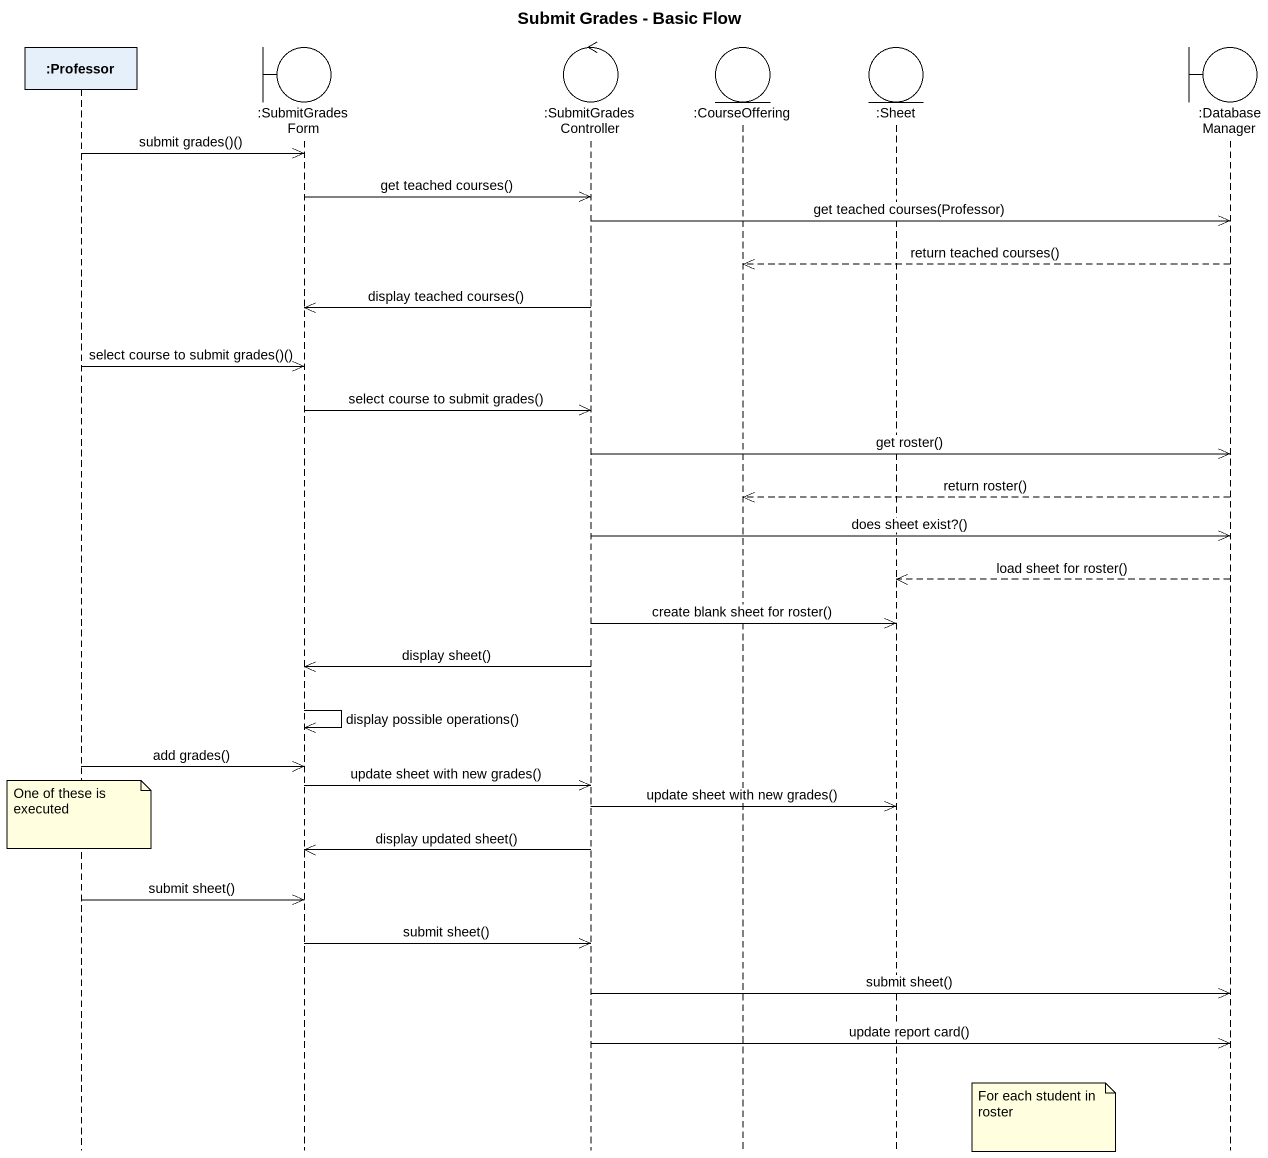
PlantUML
@startuml
title Submit Grades - Basic Flow
hide footbox
participant ":Professor" as Professor
boundary ":SubmitGradesForm" as SubmitGradesForm
control ":SubmitGradesController" as SubmitGradesController
entity ":CourseOffering" as CourseOffering
entity ":Sheet" as Sheet
boundary ":DatabaseManager" as DatabaseManager

Professor ->> SubmitGradesForm : submit grades()()
SubmitGradesForm ->> SubmitGradesController : get teached courses()
SubmitGradesController ->> DatabaseManager : get teached courses(Professor)
DatabaseManager -->> CourseOffering : return teached courses()
SubmitGradesController ->> SubmitGradesForm : display teached courses()
Professor ->> SubmitGradesForm : select course to submit grades()()
SubmitGradesForm ->> SubmitGradesController : select course to submit grades()
SubmitGradesController ->> DatabaseManager : get roster()
DatabaseManager -->> CourseOffering : return roster()
SubmitGradesController ->> DatabaseManager : does sheet exist?()
DatabaseManager -->> Sheet : load sheet for roster()
SubmitGradesController ->> Sheet : create blank sheet for roster()
SubmitGradesController ->> SubmitGradesForm : display sheet()
SubmitGradesForm ->> SubmitGradesForm : display possible operations()
Professor ->> SubmitGradesForm : add grades()
SubmitGradesForm ->> SubmitGradesController : update sheet with new grades()
SubmitGradesController ->> Sheet : update sheet with new grades()
note over Professor : One of these is executed
SubmitGradesController ->> SubmitGradesForm : display updated sheet()
Professor ->> SubmitGradesForm : submit sheet()
SubmitGradesForm ->> SubmitGradesController : submit sheet()
SubmitGradesController ->> DatabaseManager : submit sheet()
SubmitGradesController ->> DatabaseManager : update report card()
note right of Sheet : For each student in roster
@enduml
